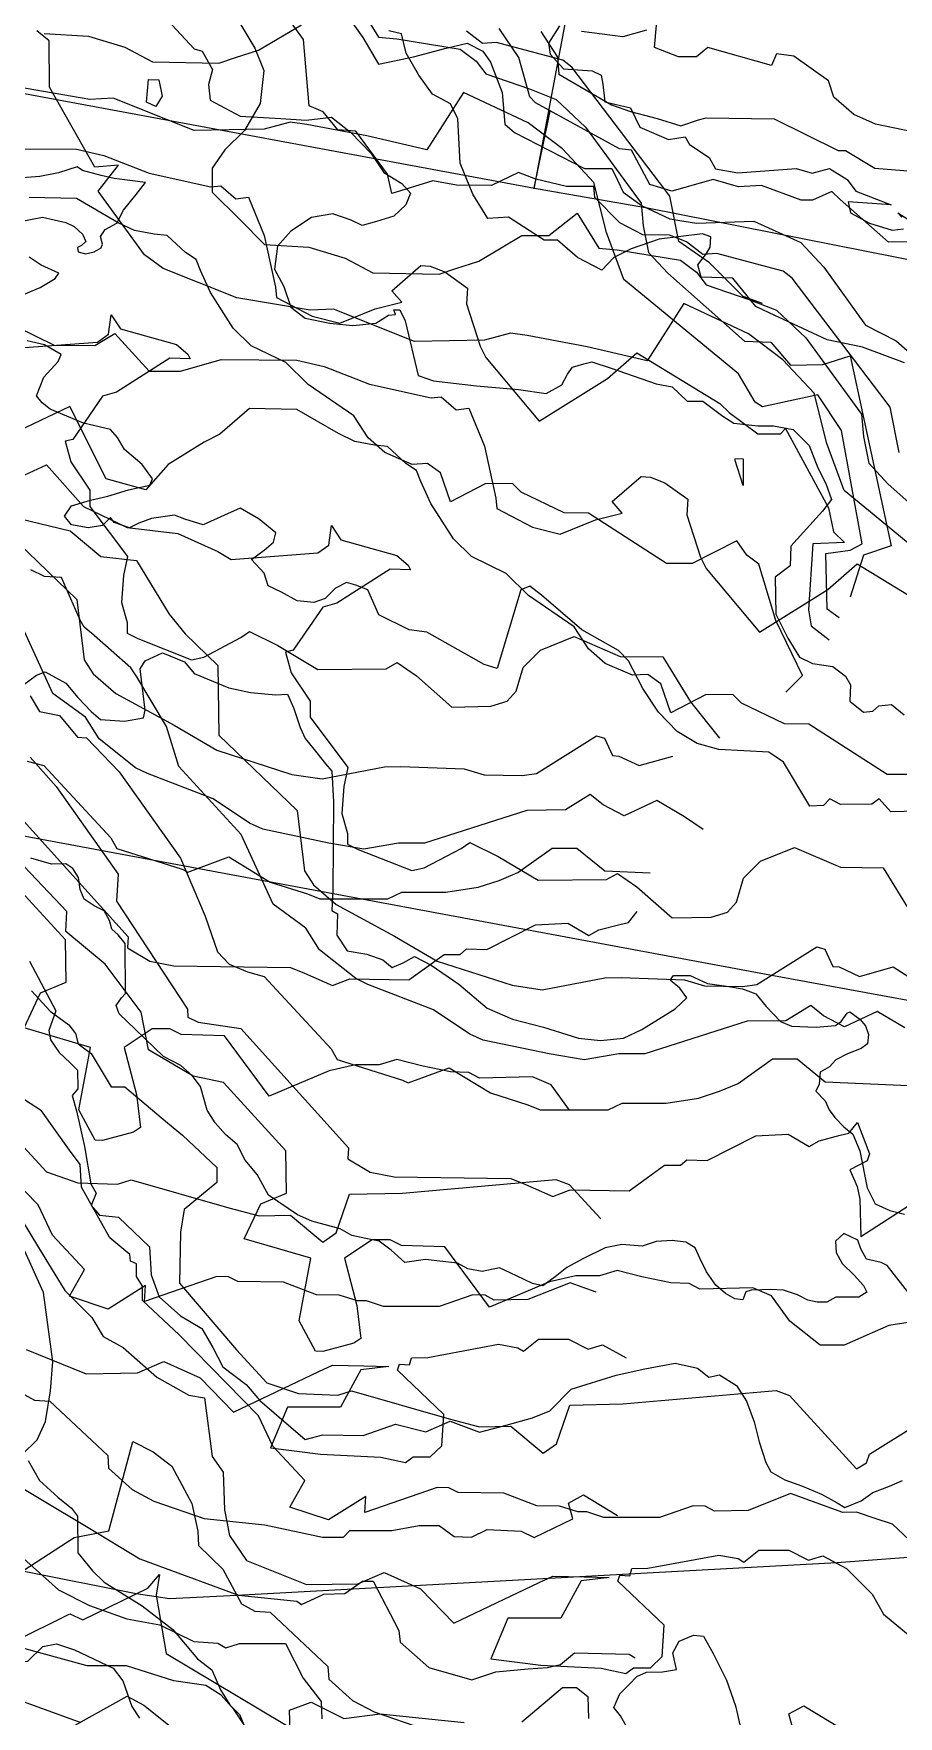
# Model space of a CAD drawing. Header units: metres. Extents: x 683 to 917, y -108 to 80.
# Drawn here: x 746.08 to 767.35, y 1.38 to 42.76 of the extents above; entities that cross this region are included whole.
import ezdxf

# ---------------------------------------------------------------- set-up
doc = ezdxf.new("R2010")
doc.units = ezdxf.units.M
doc.layers.add('Cadastre with houses', color=6, linetype='Continuous')
doc.layers.add('Landslide2025', color=21, linetype='Continuous')
doc.layers.add('Landslide 2022', color=120, linetype='Continuous', true_color=0x00ffbe)

msp = doc.modelspace()

# ---------------------------------------------------------------- linework, layer by layer
at = {"lineweight": 0}
for points, elevation in [([(767.37, 32.463), (767.151, 33.581), (766.895, 33.915), (764.737, 36.753), (764.518, 36.92), (763.465, 37.203), (762.887, 37.357), (762.541, 37.331), (762.142, 37.64), (761.719, 37.807), (761.063, 37.819), (760.498, 38.115), (759.882, 38.731), (759.856, 39.001), (759.188, 39.001), (758.43, 39.181), (758.007, 39.348), (757.339, 39.027), (756.478, 39.04), (755.9, 39.142), (754.886, 38.834), (754.783, 39.309), (753.999, 40.362), (753.563, 40.401), (753.203, 40.838), (752.856, 40.992), (752.715, 42.623), (750.814, 45.256)], 44), ([(751.097, 43.101), (751.52, 42.408), (751.739, 41.856), (751.649, 41.046), (751.264, 40.379), (750.776, 39.903), (750.467, 39.454), (750.467, 38.863), (751.148, 38.195), (751.752, 37.579), (752.843, 37.514), (753.742, 37.245), (754.423, 36.885), (756.054, 36.846), (756.465, 36.988), (757.031, 37.168), (758.084, 37.797), (758.752, 37.797), (759.445, 38.349), (759.985, 37.489), (760.434, 37.45), (761.988, 37.193), (762.386, 36.898), (762.618, 36.59), (763.696, 36.217), (764.352, 35.96), (765.071, 35.279), (766.445, 33.404), (766.496, 32.852), (766.625, 32.197), (767.1, 31.683), (768.988, 30.013)], 43.5), ([(753.723, 43.297), (754.173, 42.668), (754.558, 42.013), (755.419, 42.193), (756.189, 42.398), (756.742, 42.527), (757.127, 42.334), (757.319, 42.064), (757.602, 41.319), (757.666, 40.536), (757.91, 40.33), (759.631, 39.444), (760.299, 39.444), (760.441, 39.162), (760.582, 38.866), (761.044, 38.532), (761.725, 38.211), (762.02, 38.16), (762.38, 38.102), (763.793, 38.153), (764.949, 37.627), (765.514, 37.023), (766.541, 35.597), (767.299, 35.212), (768.173, 34.441)], 44.5), ([(768.84, 29.204), (766.015, 31.529), (765.591, 32.685), (765.283, 33.918), (764.512, 34.74), (763.664, 35.382), (762.072, 36.127), (761.173, 34.714), (759.696, 35.061), (758.219, 35.344), (757.808, 35.395), (757.165, 35.228), (755.444, 35.19), (753.453, 35.986), (752.876, 35.96), (751.077, 36.268), (749.266, 36.988), (748.804, 37.322), (747.661, 38.889), (748.162, 39.531), (747.584, 39.479), (746.466, 41.445), (746.454, 42.588), (746.158, 42.832)], 43), ([(769.7, 37.649), (767.109, 37.637), (765.921, 38.688), (765.716, 38.882), (765.236, 38.665), (764.962, 38.665), (763.98, 39.03), (763.421, 38.996), (762.793, 39.179), (761.777, 38.893), (761.24, 39.053), (760.784, 39.898), (760.487, 39.932), (758.421, 41.062), (758.283, 41.211), (758.009, 42.181), (757.53, 42.889)], 45), ([(758.552, 42.815), (758.963, 42.187), (758.997, 41.765), (760.296, 41.011), (760.764, 40.851), (761.415, 40.68), (761.997, 40.497), (762.431, 40.646), (762.625, 40.691), (764.292, 40.669), (765.867, 39.892), (766.05, 39.892), (766.769, 39.458), (770.97, 39.116)], 45.5), ([(761.153, 42.849), (760.574, 42.682), (759.555, 42.819)], 46), ([(767.699, 40.353), (766.785, 40.535), (766.252, 40.779), (765.765, 41.205), (765.628, 41.601), (764.776, 42.21), (764.35, 42.271), (764.228, 41.981), (762.66, 42.423), (762.386, 42.195), (761.944, 42.195), (761.351, 42.423), (761.396, 42.971)], 46), ([(748.904, 41.64), (749.158, 41.63), (749.239, 41.224), (749.082, 40.971), (748.854, 41.082), (748.904, 41.64)], 43.1), ([(744.732, 36.005), (746.582, 35.106), (747.584, 35.093), (748.072, 35.389), (748.92, 34.464), (749.69, 34.464), (750.692, 34.746), (752.554, 34.734), (753.222, 34.579), (754.34, 34.143), (755.855, 33.809), (756.099, 33.835), (756.472, 33.513), (756.78, 33.552), (757.165, 32.614), (757.448, 31.343), (757.474, 31.086), (758.347, 30.624), (759.028, 30.457), (759.901, 30.803), (760.556, 30.97), (760.312, 31.253), (761.019, 31.869), (761.25, 31.857), (761.609, 31.715), (762.174, 31.317), (762.149, 30.932), (762.483, 29.891), (762.624, 29.609), (763.934, 28.042), (765.617, 29.095), (766.336, 29.725), (768.378, 28.479)], 42.5), ([(767.697, 24.545), (767.071, 24.545), (765.145, 25.778), (764.547, 25.788), (763.488, 26.298), (763.276, 26.51), (762.602, 26.501), (761.754, 26.058), (761.503, 26.77), (761.186, 27.002), (760.81, 26.982), (760.136, 27.271), (759.731, 27.637), (759.375, 28.177), (758.247, 28.947), (757.698, 29.487), (756.851, 29.901), (756.408, 30.335), (755.849, 31.211), (755.598, 31.751), (755.492, 32.02), (755.232, 32.194), (754.78, 32.608), (754.462, 32.646), (753.98, 32.733), (753.576, 32.926), (752.554, 33.523), (751.389, 33.542), (750.657, 32.916), (750.271, 32.714), (749.385, 32.165), (748.836, 31.548), (747.863, 31.818), (746.967, 33.591), (745.696, 32.984)], 42), ([(745.756, 31.867), (746.396, 32.159), (747.306, 31.13), (748.379, 30.62), (749.625, 30.469), (750.611, 30.024), (750.936, 29.829), (753.071, 29.992), (753.342, 30.187), (753.407, 30.664), (753.635, 30.317), (755.011, 29.927), (755.293, 29.688), (755.347, 29.58), (754.849, 29.591), (753.537, 28.756), (753.19, 28.659), (752.464, 27.597), (752.269, 27.553), (752.41, 27.044), (752.876, 26.35), (752.876, 25.95), (753.808, 24.714), (753.711, 24.248), (753.656, 23.587), (753.797, 23.089), (753.797, 22.828), (754.057, 22.698), (755.38, 22.178), (755.683, 22.243), (756.593, 22.72), (756.81, 22.872), (757.504, 22.525), (758.49, 21.94), (760.17, 21.956), (760.44, 22.108), (760.917, 21.783), (761.784, 21.013), (762.749, 21.035), (763.15, 21.154), (763.366, 21.403), (763.54, 21.989), (763.962, 22.411), (764.797, 22.747), (765.924, 22.26), (766.975, 22.249), (767.658, 21.143)], 41.5), ([(742.73, 31.56), (746.973, 30.536), (747.729, 29.902), (748.606, 29.805), (749.411, 28.488), (749.801, 28), (750.606, 27.22), (750.63, 25.513), (752.557, 23.66), (752.739, 22.173), (752.959, 21.831), (753.52, 21.344), (754.958, 20.564), (756.007, 19.954), (757.848, 19.357), (758.591, 19.247), (760.128, 19.539), (760.53, 19.552), (762.09, 19.491), (762.578, 19.344), (763.517, 19.332), (763.87, 19.381), (765.346, 20.307), (765.541, 20.247), (765.736, 19.82), (765.894, 19.808), (766.394, 19.576), (767.223, 19.808), (767.93, 19.357)], 41), ([(767.51, 18.314), (766.827, 18.716), (766.022, 18.339), (765.51, 18.607), (765.193, 18.863), (764.584, 18.485), (763.633, 18.473), (761.109, 17.668), (760.475, 17.668), (759.622, 17.522), (758.756, 17.668), (757.134, 18.009), (756.805, 18.156), (755.915, 18.753), (754.294, 19.375), (754.001, 19.521), (753.111, 20.228), (752.77, 20.765), (751.965, 21.35), (751.185, 23.069), (749.649, 24.739), (749.344, 25.727), (748.613, 26.946), (748.466, 27.165), (747.503, 28.019), (747.32, 28.165), (747.223, 28.336), (746.759, 29.384), (746.345, 29.409), (746.004, 29.579)], 40.5), ([(745.988, 26.474), (746.221, 26.09), (746.715, 25.994), (747.154, 25.459), (747.373, 25.446), (748.182, 24.609), (749.691, 22.483), (750.295, 21.057), (750.596, 20.179), (750.884, 19.877), (751.337, 19.685), (751.749, 19.575), (753.394, 17.792), (753.545, 17.532), (755.15, 17.024), (755.287, 16.956), (756.302, 17.326), (757.317, 16.709), (758.236, 16.421), (758.538, 16.297), (760.211, 16.297), (760.554, 16.462), (761.637, 16.462), (762.433, 16.585), (762.954, 16.75), (763.407, 16.942), (764.257, 17.545), (764.861, 17.545), (765.546, 16.983), (767.782, 16.887)], 40), ([(745.99, 24.968), (746.629, 24.25), (748.155, 22.095), (748.115, 21.425), (749.857, 18.768), (749.867, 18.572), (750.123, 18.454), (751.176, 18.296), (753.823, 15.364), (753.803, 15.088), (754.354, 14.763), (754.945, 14.645), (757.818, 14.606), (758.163, 14.468), (758.852, 14.163), (759.275, 14.33), (760.731, 14.301), (761.597, 14.931), (761.991, 14.931), (762.148, 15.068), (762.65, 15.049), (763.841, 15.659), (764.643, 15.698), (765.155, 15.393), (765.401, 15.531), (765.922, 15.669), (766.129, 15.718), (766.345, 15.984), (766.641, 15.216), (766.581, 15.039), (766.158, 14.822), (766.335, 14.409), (766.404, 14.094), (766.424, 13.179), (767.723, 14.015)], 39.5), ([(767.851, 11.107), (767.113, 10.989), (766.021, 10.507), (765.43, 10.507), (764.682, 11.098), (764.23, 11.718), (763.767, 11.914), (762.468, 11.885), (762.202, 12.023), (761.75, 12.042), (761.041, 12.19), (760.431, 12.347), (759.998, 12.21), (759.417, 12.21), (758.768, 12.062), (757.292, 11.442), (756.19, 12.928), (755.127, 12.957), (754.851, 13.095), (754.408, 13.095), (753.72, 12.643), (754.025, 11.481), (754.123, 10.674), (753.956, 10.556), (753.188, 10.35), (753.011, 10.36), (752.608, 11.107), (752.893, 12.643), (751.259, 13.125), (751.663, 13.981), (752.293, 14.247), (752.283, 15.29), (750.748, 16.963), (750, 17.12), (748.898, 17.77), (748.72, 18.695), (747.835, 19.876), (746.87, 20.683), (746.89, 21.175), (744.942, 23.221)], 39), ([(746.024, 19.22), (746.479, 18.721), (746.944, 18.388), (747.102, 18.169), (747.172, 17.915), (747.487, 17.678), (747.98, 16.863), (748.32, 16.863), (749.367, 15.971), (749.735, 15.673), (750.585, 14.876), (750.585, 14.507), (749.779, 13.841), (749.687, 13.285), (749.661, 12.032), (751.063, 10.393), (751.817, 9.578), (752.588, 9.315), (753.561, 9.28), (753.894, 9.385), (756.295, 8.692), (757.049, 8.5), (757.82, 8.517), (758.609, 7.851), (758.942, 8.079), (759.266, 9.034), (760.572, 9.061), (764.341, 9.394), (764.674, 9.271), (766.321, 7.465), (766.567, 7.614), (766.637, 7.825), (767.794, 8.543)], 38.5), ([(767.895, 5.453), (767.203, 6.101), (766.782, 6.242), (766.317, 6.399), (765.984, 6.391), (764.696, 6.855), (763.653, 6.443), (762.829, 6.426), (762.601, 6.548), (762.303, 6.557), (761.471, 6.268), (760.104, 6.268), (759.683, 6.408), (759.464, 6.408), (759.017, 6.548), (758.456, 6.557), (757.641, 6.864), (756.519, 6.882), (756.291, 6.995), (756.002, 7.004), (754.223, 6.391), (754.249, 6.785), (753.329, 6.207), (752.382, 6.522), (752.75, 7.179), (751.962, 8.021), (751.611, 8.766), (749.657, 10.764), (748.754, 11.605), (748.754, 11.956), (748.605, 12.193), (748.605, 12.508), (748.458, 12.572), (748.441, 12.734), (747.954, 13.146), (747.253, 14.39), (747.218, 14.951), (746.955, 15.302), (746.271, 16.266), (745.57, 16.722)], 38), ([(745.581, 13.924), (746.195, 12.907), (746.843, 11.855), (747.509, 11.189), (747.79, 10.716), (748.281, 10.453), (749.104, 9.717), (749.893, 9.279), (750.279, 9.208), (750.472, 7.771), (750.735, 7.385), (750.77, 6.456), (750.892, 5.825), (751.313, 5.212), (752.785, 4.616), (754.048, 4.633), (754.696, 4.914), (755.59, 4.511), (756.414, 3.669), (758.517, 4.669), (758.85, 4.826), (759.622, 4.809), (760.235, 4.791), (759.543, 4.712), (759.043, 3.792), (757.746, 3.792), (757.325, 2.793), (758.552, 2.635), (760.042, 2.565), (760.647, 2.434), (760.831, 2.574), (761.252, 2.574), (761.541, 2.846), (761.585, 3.617), (760.445, 4.704), (760.498, 4.853), (760.743, 4.835), (760.796, 5.01), (761.19, 5.019), (762.934, 5.343), (763.408, 5.256), (763.548, 5.168), (763.916, 5.466), (764.652, 5.466), (765.143, 5.221), (765.494, 5.326), (766.072, 5.01), (766.703, 4.379), (766.983, 3.889), (767.877, 3.152)], 37.5), ([(745.424, 7.456), (746.16, 8.174), (746.37, 8.63), (746.493, 9.384), (746.545, 10.102), (746.317, 11.803), (745.774, 12.995)], 37.5), ([(745.671, 4.864), (747.072, 5.777), (747.924, 5.937), (748.518, 8.137), (749.015, 7.88), (749.476, 7.534), (749.964, 6.611), (750.115, 5.928), (750.133, 5.582), (750.727, 4.997), (751.189, 4.145), (751.517, 3.968), (751.898, 3.941), (753.317, 2.602), (753.335, 2.291), (753.921, 1.768), (754.453, 1.484), (755.695, 1.058)], 37), ([(745.561, 3.201), (746.964, 3.895), (747.282, 3.75), (748.887, 4.531), (749.176, 4.864), (749.089, 4.358), (749.335, 2.926), (752.834, 0.83)], 36.5), ([(747.098, 1.162), (748.375, 1.875), (748.79, 1.651), (749.8, 0.843)], 36), ([(764.761, 1.045), (764.654, 1.435), (765.027, 1.639), (766.703, 0.619)], 37)]:
    msp.add_lwpolyline(points, dxfattribs=dict(at, elevation=elevation))
at = {"layer": 'Cadastre with houses'}
for points in [[(764.96, 73.179, 59), (764.244, 69.597, 58.5), (762.84, 62.662, 58.031), (758.383, 38.948, 47.131)], [(744.38, 41.561, 45.1), (758.491, 38.949, 46), (761.177, 38.484, 46.6), (773.408, 36.059, 47.1), (777.405, 35.377, 47), (792.515, 32.468, 47.1), (812.9, 28.628, 47.1), (815.057, 28.203, 47.4)], [(758.778, 40.859, 47.1), (758.386, 38.968, 47.231)], [(773.982, 17.813, 42.75), (764.185, 19.604, 43.1), (741.243, 23.878, 40.6), (736.329, 24.704, 40.494)], [(748.6, 4.395, 38.6), (749.422, 4.276, 38.65), (751.074, 4.355, 39.1), (765.833, 5.157, 39.6), (768.255, 5.345, 40.1), (771.758, 5.483, 40.5), (773.351, 5.206, 40.6), (783.088, 3.346, 40.6), (809.312, -1.868, 41.976)], [(745.8, 4.959, 39.1), (748.6, 4.395, 38.6)]]:
    msp.add_polyline3d(points, dxfattribs=at)
at = {"layer": 'Landslide 2022', "lineweight": 0}
for points, elevation in [([(754.024, 43.537), (754.564, 42.677), (755.013, 42.638), (756.567, 42.381), (756.966, 42.086), (757.197, 41.778), (758.276, 41.405), (758.931, 41.148), (759.65, 40.468), (761.024, 38.592), (761.076, 38.04), (761.204, 37.385), (761.679, 36.871), (763.567, 35.202), (764.21, 35.176), (764.698, 34.611), (765.494, 34.624), (766.162, 34.842), (767.176, 30.167), (766.496, 29.936), (766.162, 28.908)], 46), ([(746.331, 42.767), (747.423, 42.703), (748.322, 42.433), (749.002, 42.073), (750.634, 42.035), (751.045, 42.176), (751.61, 42.356), (752.663, 42.985)], 46), ([(764.004, 36.123), (763.529, 36.303), (762.707, 37.125), (761.949, 37.652), (761.731, 38.769), (761.474, 39.103), (759.316, 41.942), (759.098, 42.109), (758.044, 42.391), (757.467, 42.545), (757.12, 42.52), (756.722, 42.828)], 46.5), ([(765.892, 28.394), (765.603, 28.606), (765.565, 29.981), (766.168, 30.058), (766.464, 30.218), (765.95, 33.005), (765.372, 33.879), (764.01, 33.583), (763.831, 33.699), (763.42, 34.393), (760.594, 36.717), (760.17, 37.873), (759.862, 39.106), (759.091, 39.928), (758.244, 40.57), (756.651, 41.315), (755.752, 39.903), (754.275, 40.249), (752.798, 40.532), (752.387, 40.583), (751.745, 40.416), (750.023, 40.378), (748.033, 41.174), (747.455, 41.148), (745.657, 41.457)], 45.5), ([(745.271, 39.935), (747.134, 39.922), (747.801, 39.768), (748.919, 39.331), (750.434, 38.997), (750.679, 39.023), (751.051, 38.702), (751.359, 38.74), (751.745, 37.803), (752.027, 36.531), (752.053, 36.274), (752.926, 35.812), (753.607, 35.645), (754.48, 35.992), (755.135, 36.159), (754.891, 36.441), (755.598, 37.058), (755.829, 37.045), (756.189, 36.904), (756.754, 36.505), (756.728, 36.12), (757.062, 35.08), (757.203, 34.797), (758.513, 33.23), (760.196, 34.283), (760.915, 34.913), (762.957, 33.667), (763.188, 33.449), (763.895, 32.922), (764.447, 32.922), (764.576, 33.05), (765.629, 31.098), (765.757, 30.507), (766.027, 30.25), (765.243, 30.212), (765.141, 28.594), (765.205, 28.195), (765.648, 27.855)], 45), ([(764.579, 26.564), (764.993, 26.978), (764.338, 28.327), (763.914, 29.714), (763.625, 29.936), (763.375, 30.292), (762.277, 29.733), (761.65, 29.733), (759.724, 30.966), (759.127, 30.976), (758.067, 31.487), (757.855, 31.699), (757.181, 31.689), (756.333, 31.246), (756.083, 31.959), (755.765, 32.19), (755.389, 32.171), (754.715, 32.46), (754.31, 32.826), (753.954, 33.365), (752.827, 34.136), (752.278, 34.675), (751.43, 35.089), (750.987, 35.523), (750.428, 36.399), (750.178, 36.939), (750.072, 37.209), (749.812, 37.382), (749.359, 37.796), (749.041, 37.835), (748.559, 37.921), (748.155, 38.114), (747.134, 38.711), (745.968, 38.731)], 44.5), ([(745.516, 35.017), (747.65, 35.18), (747.921, 35.375), (747.986, 35.852), (748.214, 35.505), (749.59, 35.115), (749.872, 34.877), (749.926, 34.768), (749.428, 34.779), (748.116, 33.945), (747.77, 33.847), (747.044, 32.785), (746.849, 32.742), (746.989, 32.232), (747.455, 31.539), (747.455, 31.138), (748.387, 29.902), (748.29, 29.436), (748.236, 28.775), (748.377, 28.277), (748.377, 28.017), (748.637, 27.887), (749.959, 27.366), (750.262, 27.431), (751.173, 27.908), (751.389, 28.06), (752.083, 27.713), (753.069, 27.128), (754.749, 27.144), (755.02, 27.296), (755.496, 26.971), (756.363, 26.201), (757.328, 26.223), (757.729, 26.342), (757.946, 26.592), (758.119, 27.177), (758.542, 27.599), (759.376, 27.935), (760.503, 27.448), (761.554, 27.437), (762.237, 26.332), (762.952, 25.432)], 44), ([(763.33, 32.318), (763.535, 32.305), (763.535, 31.65), (763.33, 32.293)], 44.6), ([(745.209, 30.702), (747.136, 28.848), (747.319, 27.361), (747.538, 27.02), (748.099, 26.532), (749.537, 25.752), (750.586, 25.142), (752.427, 24.545), (753.171, 24.435), (754.707, 24.728), (755.109, 24.74), (756.67, 24.679), (757.157, 24.533), (758.096, 24.52), (758.45, 24.569), (759.925, 25.496), (760.12, 25.435), (760.315, 25.008), (760.473, 24.996), (760.973, 24.764), (761.802, 24.996)], 43.5), ([(762.546, 23.191), (762.089, 23.502), (761.406, 23.905), (760.601, 23.527), (760.089, 23.795), (759.772, 24.051), (759.163, 23.673), (758.212, 23.661), (755.688, 22.856), (755.054, 22.856), (754.201, 22.71), (753.335, 22.856), (751.714, 23.198), (751.385, 23.344), (750.495, 23.941), (748.873, 24.563), (748.58, 24.709), (747.69, 25.416), (747.349, 25.953), (746.544, 26.538), (745.764, 28.257)], 43), ([(745.916, 24.873), (746.328, 24.764), (747.974, 22.981), (748.124, 22.72), (749.729, 22.212), (749.866, 22.144), (750.881, 22.514), (751.896, 21.897), (752.815, 21.609), (753.117, 21.486), (754.79, 21.486), (755.133, 21.65), (756.217, 21.65), (757.012, 21.774), (757.533, 21.938), (757.986, 22.13), (758.836, 22.734), (759.44, 22.734), (760.126, 22.171), (761.243, 22.123)], 42.5), ([(745.755, 23.484), (748.402, 20.552), (748.382, 20.276), (748.933, 19.951), (749.524, 19.833), (752.397, 19.794), (752.742, 19.656), (753.431, 19.351), (753.854, 19.519), (755.31, 19.489), (756.176, 20.119), (756.57, 20.119), (756.727, 20.257), (757.229, 20.237), (758.42, 20.847), (759.222, 20.886), (759.734, 20.581), (759.98, 20.719), (760.501, 20.857), (760.708, 20.906), (760.924, 21.172)], 42), ([(759.261, 16.286), (758.809, 16.906), (758.346, 17.103), (757.047, 17.073), (756.781, 17.211), (756.329, 17.231), (755.62, 17.378), (755.01, 17.536), (754.577, 17.398), (753.997, 17.398), (753.347, 17.25), (751.871, 16.63), (750.769, 18.116), (749.706, 18.146), (749.43, 18.283), (748.988, 18.283), (748.299, 17.831), (748.604, 16.67), (748.702, 15.863), (748.535, 15.745), (747.767, 15.538), (747.59, 15.548), (747.187, 16.296), (747.472, 17.831), (745.839, 18.313), (746.242, 19.169), (746.872, 19.435), (746.862, 20.478), (745.327, 22.151)], 41.5), ([(759.919, 11.811), (759.275, 12.043), (758.232, 11.632), (757.408, 11.614), (757.181, 11.737), (756.883, 11.745), (756.05, 11.456), (754.683, 11.456), (754.262, 11.596), (754.043, 11.596), (753.596, 11.737), (753.035, 11.745), (752.22, 12.052), (751.098, 12.07), (750.87, 12.184), (750.581, 12.192), (748.802, 11.579), (748.828, 11.973), (747.908, 11.395), (746.961, 11.71), (747.33, 12.368), (746.541, 13.209), (746.19, 13.954), (744.236, 15.952)], 40.5), ([(745.642, 15.581), (746.396, 14.766), (747.167, 14.503), (748.14, 14.468), (748.473, 14.573), (750.874, 13.881), (751.628, 13.688), (752.399, 13.705), (753.188, 13.039), (753.521, 13.267), (753.845, 14.222), (755.151, 14.249), (758.92, 14.582), (759.253, 14.459), (760.027, 13.611)], 41), ([(745.892, 10.4), (747.365, 9.804), (748.627, 9.822), (749.275, 10.102), (750.169, 9.699), (750.993, 8.858), (753.096, 9.857), (753.429, 10.015), (754.201, 9.997), (754.814, 9.979), (754.122, 9.901), (753.622, 8.98), (752.325, 8.98), (751.905, 7.981), (753.131, 7.823), (754.621, 7.753), (755.226, 7.622), (755.41, 7.762), (755.831, 7.762), (756.12, 8.034), (756.164, 8.805), (755.025, 9.892), (755.077, 10.041), (755.323, 10.023), (755.375, 10.199), (755.77, 10.207), (757.514, 10.532), (757.987, 10.444), (758.127, 10.356), (758.495, 10.654), (759.231, 10.654), (759.722, 10.409), (760.073, 10.514), (760.651, 10.199)], 40), ([(745.768, 9.333), (746.096, 9.156), (746.477, 9.129), (747.897, 7.79), (747.914, 7.479), (748.5, 6.956), (749.032, 6.672), (750.274, 6.246), (751.764, 6.087), (753.184, 5.785), (753.698, 5.785), (753.858, 5.945), (754.887, 5.945), (755.561, 6.069), (756.049, 6.069), (756.426, 5.798), (756.847, 5.785), (757.233, 5.976), (758.071, 5.932), (758.391, 5.772), (759.34, 6.233), (759.233, 6.623), (759.606, 6.827), (760.444, 6.317)], 39.5), ([(743.914, 8.114), (747.414, 6.018), (748.686, 5.251), (751.115, 4.355), (752.547, 4.21), (752.662, 4.124), (753.212, 4.384), (753.732, 4.398), (754.166, 4.702), (754.427, 4.702), (755.063, 3.487), (755.092, 3.198), (755.8, 2.576), (756.856, 2.273), (757.449, 2.475), (758.244, 2.547), (758.721, 2.576), (759.039, 2.649), (759.386, 2.938), (760.731, 2.909), (760.875, 2.815)], 39), ([(745.752, 5.329), (746.689, 4.488), (747.45, 4.105), (748.37, 3.775), (749.179, 3.626), (750.02, 3.222), (750.61, 3.179), (750.802, 3.062), (751.142, 3.168), (752.27, 3.168), (752.706, 2.317), (753.153, 1.742), (753.164, 1.317)], 38.5), ([(751.257, 1.168), (751.012, 1.54), (750.687, 1.901), (750.314, 2.134), (749.523, 2.25), (748.36, 2.622), (747.394, 2.622), (745.172, 3.227)], 38), ([(747.248, 1.218), (745.643, 1.803)], 37.5)]:
    msp.add_lwpolyline(points, dxfattribs=dict(at, elevation=elevation))
at = {"layer": 'Landslide2025', "lineweight": 0}
for points, elevation in [([(749.366, 43.092), (750.029, 42.391), (750.224, 42.332), (750.477, 41.884), (750.38, 41.513), (750.419, 41.124), (751.16, 40.734), (752.154, 40.675), (752.778, 40.636), (753.401, 40.714), (753.869, 40.344), (754.376, 39.818), (754.688, 39.35), (755.136, 39.077), (755.351, 38.843), (755.234, 38.551), (754.941, 38.278), (754.513, 38.141), (754.162, 38.044), (753.889, 38.18), (753.44, 38.336), (752.914, 38.239), (752.407, 37.907), (752.076, 37.537), (751.998, 36.972), (752.232, 36.543), (752.407, 36.036), (752.758, 35.763), (753.362, 35.646), (753.928, 35.588), (754.493, 35.646), (754.805, 35.841), (754.98, 35.86), (754.941, 35.968), (755.088, 35.968), (755.214, 35.704), (755.536, 34.359), (755.916, 34.223), (756.969, 34.106), (758.002, 34.009), (758.684, 33.911), (759.074, 34.126), (759.21, 34.389), (759.337, 34.564), (759.61, 34.642), (759.805, 34.691), (760.283, 34.535), (761.394, 34.155), (761.784, 34.077), (762.154, 33.726), (762.544, 33.726), (763.031, 33.356), (763.304, 33.18), (763.889, 33.122), (764.279, 33.122), (764.766, 33.024), (765.156, 32.634), (765.37, 32.088), (765.565, 31.699), (765.702, 31.309), (765.487, 31.016), (764.708, 30.159), (764.688, 29.671), (764.318, 29.398), (764.337, 28.482), (764.63, 27.897), (764.922, 27.43), (765.234, 27.274), (765.741, 27.196), (766.053, 26.962), (766.17, 26.747), (766.16, 26.348), (766.491, 26.075), (766.725, 26.104), (766.871, 26.231), (767.183, 26.26), (767.495, 26.007)], 43), ([(767.505, 34.666), (766.472, 35.056), (765.595, 35.232), (764.172, 35.895), (763.84, 36.05), (763.275, 36.752), (762.495, 36.772), (762.417, 37.074), (762.632, 37.357), (762.719, 37.512), (762.734, 37.766), (762.534, 37.844), (761.462, 37.707), (760.78, 37.473), (760.351, 37.259), (760.058, 36.947), (759.454, 37.259), (758.967, 37.688), (758.635, 37.688), (757.758, 38.253), (757.251, 38.214), (756.881, 38.819), (756.569, 39.579), (756.511, 40.67), (756.335, 41.041), (755.887, 41.275), (755.555, 41.743), (755.244, 42.288), (755.127, 42.756), (754.815, 42.834)], 44), ([(759.017, 42.958), (758.744, 42.529), (758.783, 42.256), (759.115, 41.895), (759.816, 41.847), (760.041, 41.739), (760.08, 41.525), (760.128, 41.086), (760.762, 40.94), (760.986, 40.463), (761.698, 40.16), (762.107, 40.229), (762.214, 40.034), (762.692, 39.722), (762.848, 39.439), (763.403, 39.342), (764.836, 39.449), (765.226, 39.332), (765.655, 39.449), (766.093, 39.176), (766.308, 38.893), (767.175, 38.552), (766.113, 38.63), (766.171, 38.357), (766.639, 38.104), (767.195, 37.928), (767.477, 37.967)], 45), ([(745.741, 38.141), (746.296, 38.248), (746.871, 38.122), (747.076, 38.024), (747.281, 37.829), (747.359, 37.654), (747.251, 37.556), (747.154, 37.508), (747.173, 37.4), (747.349, 37.352), (747.563, 37.4), (747.739, 37.498), (747.768, 37.586), (747.719, 37.771), (747.836, 37.946), (748.119, 38.102), (748.284, 38.424), (748.596, 38.804), (748.83, 39.106), (748.06, 39.204), (747.739, 39.272), (747.281, 39.398), (747.144, 39.486), (746.686, 39.34), (746.228, 39.252), (745.585, 39.204)], 42), ([(767.438, 38.25), (767.341, 38.357), (767.896, 38.006)], 45), ([(745.828, 36.348), (746.238, 36.523), (746.608, 36.738), (746.696, 36.874), (746.257, 37.069), (745.965, 37.264)], 42), ([(767.817, 23.638), (767.164, 23.628), (766.881, 23.94), (766.696, 23.814), (765.926, 23.804), (765.663, 23.94), (765.507, 23.784), (765.175, 23.765), (764.522, 24.847), (764.162, 25.09), (762.934, 25.159), (762.398, 25.305), (761.91, 25.597), (761.452, 26.075), (761.062, 26.66), (760.711, 27.342), (760.468, 27.595), (759.561, 28.102), (758.567, 28.95), (758.285, 29.174), (758.06, 29.086), (757.476, 27.147), (757.164, 27.244), (755.75, 28.044), (755.312, 28.102), (754.571, 28.472), (754.298, 29.086), (754.006, 29.203), (753.772, 29.262), (753.499, 29.125), (753.246, 28.872), (752.973, 28.775), (752.563, 28.814), (752.173, 29.028), (751.842, 29.184), (751.745, 29.496), (751.433, 29.827), (751.745, 30.061), (751.978, 30.256), (752.037, 30.49), (751.628, 30.821), (751.16, 31.094), (750.77, 30.919), (750.244, 30.685), (749.795, 30.821), (749.542, 30.919), (748.976, 30.841), (748.665, 30.724), (748.431, 30.607), (748.06, 30.743), (747.963, 30.86), (747.768, 30.665), (747.417, 30.607), (747.008, 30.685), (746.832, 30.899), (747.008, 31.153), (747.475, 31.289), (747.904, 31.387), (748.411, 31.543), (748.937, 31.66), (748.996, 31.816), (748.743, 32.166), (748.314, 32.537), (748.138, 32.829), (747.963, 33.024), (747.3, 33.18), (746.481, 33.531), (746.286, 33.687), (746.145, 33.853), (746.325, 34.311), (746.676, 34.701), (746.754, 34.876), (746.345, 35.11), (745.916, 35.207)], 42), ([(745.833, 26.752), (746.145, 26.986), (746.359, 27.064), (746.866, 26.791), (747.159, 26.44), (747.49, 26.089), (747.724, 25.894), (748.309, 25.855), (748.777, 25.933), (748.816, 26.128), (748.699, 27.142), (748.816, 27.337), (749.245, 27.532), (749.79, 27.317), (750.024, 27.025), (750.882, 26.674), (751.408, 26.557), (752.032, 26.499), (752.324, 26.518), (752.48, 26.167), (752.636, 25.699), (752.753, 25.427), (753.007, 25.115), (753.26, 24.803), (753.416, 24.627), (753.455, 23.867), (753.436, 21.703), (753.416, 21.197), (753.553, 21.119), (753.533, 20.592), (753.786, 20.202), (754.274, 20.124), (754.664, 19.988), (754.898, 19.793), (755.17, 19.91), (755.443, 20.066), (755.853, 19.851), (756.535, 19.384), (757.237, 18.799), (757.861, 18.526), (758.621, 18.331), (759.479, 18.058), (760.024, 18), (760.59, 18.058), (761.038, 18.273), (761.857, 18.779), (762.149, 19.052), (761.974, 19.286), (761.74, 19.481), (761.818, 19.598), (762.227, 19.598), (762.656, 19.403), (763.182, 19.325), (763.514, 19.267), (763.845, 19.15), (764.098, 18.838), (764.449, 18.467), (764.722, 18.35), (765.327, 18.331), (765.804, 18.37), (765.941, 18.467), (766.087, 18.672), (766.155, 18.701), (766.399, 18.526), (766.545, 18.36), (766.613, 18.146), (766.594, 17.922), (766.438, 17.805), (766.097, 17.668), (765.814, 17.522), (765.658, 17.356), (765.424, 17.22), (765.405, 16.927), (765.317, 16.752), (765.551, 16.518), (765.648, 16.294), (765.785, 16.109), (766.009, 15.875), (766.233, 15.699), (766.399, 15.29), (766.584, 14.374), (766.779, 13.984), (767.139, 13.818), (767.5, 13.731)], 41), ([(767.695, 11.674), (767.071, 12.463), (766.925, 12.541), (766.564, 12.619), (766.428, 12.873), (766.35, 13.087), (766.009, 13.253), (765.804, 13.068), (765.824, 12.785), (765.97, 12.512), (766.262, 12.23), (766.496, 11.976), (766.574, 11.81), (766.379, 11.684), (766.087, 11.684), (765.814, 11.684), (765.59, 11.567), (765.356, 11.567), (765.122, 11.616), (764.868, 11.742), (764.527, 11.859), (764.206, 11.879), (763.991, 11.869), (763.728, 11.859), (763.601, 11.82), (763.523, 11.625), (763.328, 11.645), (763.095, 11.781), (762.861, 11.986), (762.627, 12.308), (762.471, 12.629), (762.354, 12.902), (762.12, 13.039), (761.788, 13.078), (761.389, 13.058), (761.048, 12.941), (760.551, 12.98), (760.141, 12.902), (759.586, 12.629), (759.196, 12.415), (758.903, 12.191), (758.601, 11.966), (758.348, 12.025), (758.143, 12.122), (757.802, 12.288), (757.539, 12.405), (757.11, 12.317), (756.759, 12.386), (756.506, 12.522), (756.067, 12.571), (755.716, 12.61), (755.209, 12.541), (754.868, 12.844), (754.576, 13.068), (754.245, 13.126), (753.903, 13.204), (753.621, 13.37), (752.919, 13.555), (752.568, 13.711), (751.857, 14.198), (751.574, 14.705), (751.282, 15.056), (751.087, 15.446), (750.794, 15.69), (750.541, 15.972), (750.346, 16.284), (750.18, 16.869), (749.976, 17.142), (749.693, 17.386), (749.274, 17.61), (748.572, 18.282), (748.182, 18.653), (748.104, 18.857), (748.241, 19.052), (748.338, 19.159), (748.328, 20.388), (748.153, 20.602), (747.997, 20.738), (747.938, 20.953), (747.812, 21.187), (747.568, 21.313), (747.315, 21.479), (747.217, 21.713), (747.178, 22.006), (747.042, 22.23), (746.866, 22.347), (746.515, 22.337), (746.009, 22.483)], 40), ([(745.974, 19.954), (746.618, 18.726), (746.452, 18.248), (746.491, 18.014), (746.705, 17.702), (746.978, 17.449), (747.154, 17.273), (747.164, 16.815), (747.027, 16.65), (747.134, 16.27), (747.329, 15.392), (747.485, 14.476), (747.612, 14.242), (747.495, 13.94), (747.7, 13.706), (748.167, 13.657), (748.928, 12.926), (748.967, 12.234), (749.162, 11.698), (749.688, 11.231), (750.214, 10.919), (750.487, 10.451), (750.731, 9.973), (751.306, 9.535), (751.637, 9.145), (752.758, 8.19), (753.187, 8.297), (754.181, 8.287), (754.98, 8.56), (755.721, 8.375), (756.325, 8.638), (757.047, 8.365), (757.7, 8.54), (758.353, 8.716), (758.772, 8.891), (759.298, 9.427), (760.409, 9.769), (761.111, 9.924), (761.862, 10.061), (762.407, 9.944), (762.69, 9.72), (762.953, 9.778), (763.372, 9.515), (763.616, 9.125), (763.801, 8.618), (763.928, 8.131), (764.094, 7.624), (764.211, 7.39), (764.561, 7.195), (764.99, 7.039), (765.458, 6.845), (765.848, 6.63), (766.033, 6.513), (766.433, 6.679), (766.725, 6.884), (767.135, 7.039), (767.456, 7.181)], 39), ([(745.945, 7.673), (746.218, 7.176), (746.667, 6.767), (747.008, 6.494), (747.154, 6.299), (747.164, 5.402), (747.524, 4.954), (747.807, 4.681), (748.743, 4.096), (749.503, 3.511), (750.107, 2.79), (750.458, 2.517), (750.672, 2.03), (750.906, 1.659), (751.14, 1.425), (751.257, 1.152)], 38), ([(760.663, 1.128), (760.517, 1.391), (760.351, 1.596), (760.497, 1.927), (760.731, 2.161), (760.916, 2.356), (761.15, 2.463), (761.55, 2.473), (761.891, 2.532), (761.803, 2.941), (761.959, 3.224), (762.31, 3.37), (762.554, 3.35), (762.797, 2.921), (763.119, 2.268), (763.343, 1.635), (763.46, 1.138)], 38), ([(743.387, 1.223), (744.576, 2.588), (745.931, 2.734), (746.301, 3.094), (746.642, 3.163), (747.081, 3.017), (748.036, 2.558), (748.27, 2.247), (748.494, 1.623), (748.679, 1.33)], 37), ([(758.09, 1.245), (759.084, 2.083), (759.435, 2.083), (759.708, 1.869), (759.727, 1.323)], 38), ([(752.407, 0.499), (752.368, 1.533), (752.904, 1.728), (753.704, 1.328), (754.6, 1.44), (756.667, 1.226)], 38)]:
    msp.add_lwpolyline(points, dxfattribs=dict(at, elevation=elevation))

doc.saveas('drawing.dxf')
